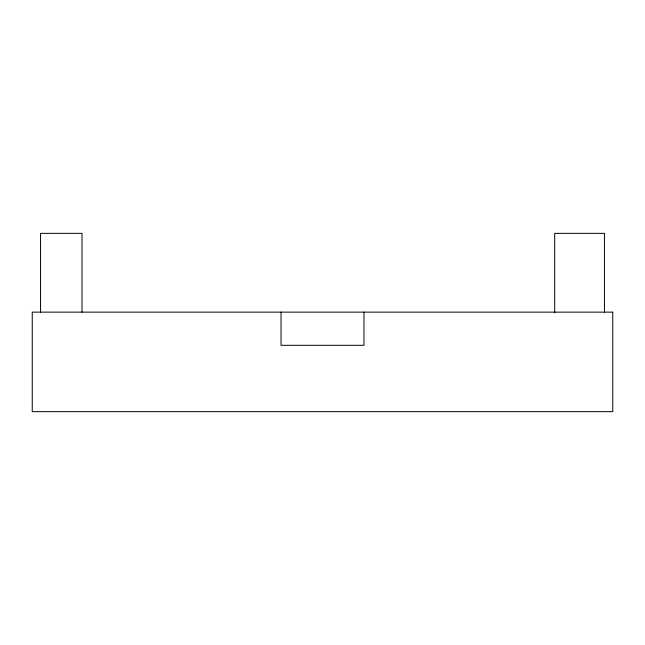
<?xml version="1.0" encoding="UTF-8"?>
<svg xmlns="http://www.w3.org/2000/svg" width="645" height="645" viewBox="0 0 645 645"><rect width="100%" height="100%" fill="white"/><g stroke="black" fill="none" stroke-linecap="round" stroke-linejoin="round"><path stroke-width="0.97" d="M604.454 312.132L604.454 233.353L554.7 233.353L554.7 312.817M363.965 312.132L363.965 345.309L281.035 345.309L281.035 312.132M82.004 312.132L82.004 233.353L40.546 233.353L40.546 312.132M612.75 312.132L32.25 312.132L32.25 411.647L612.75 411.647L612.75 312.132"/></g></svg>
